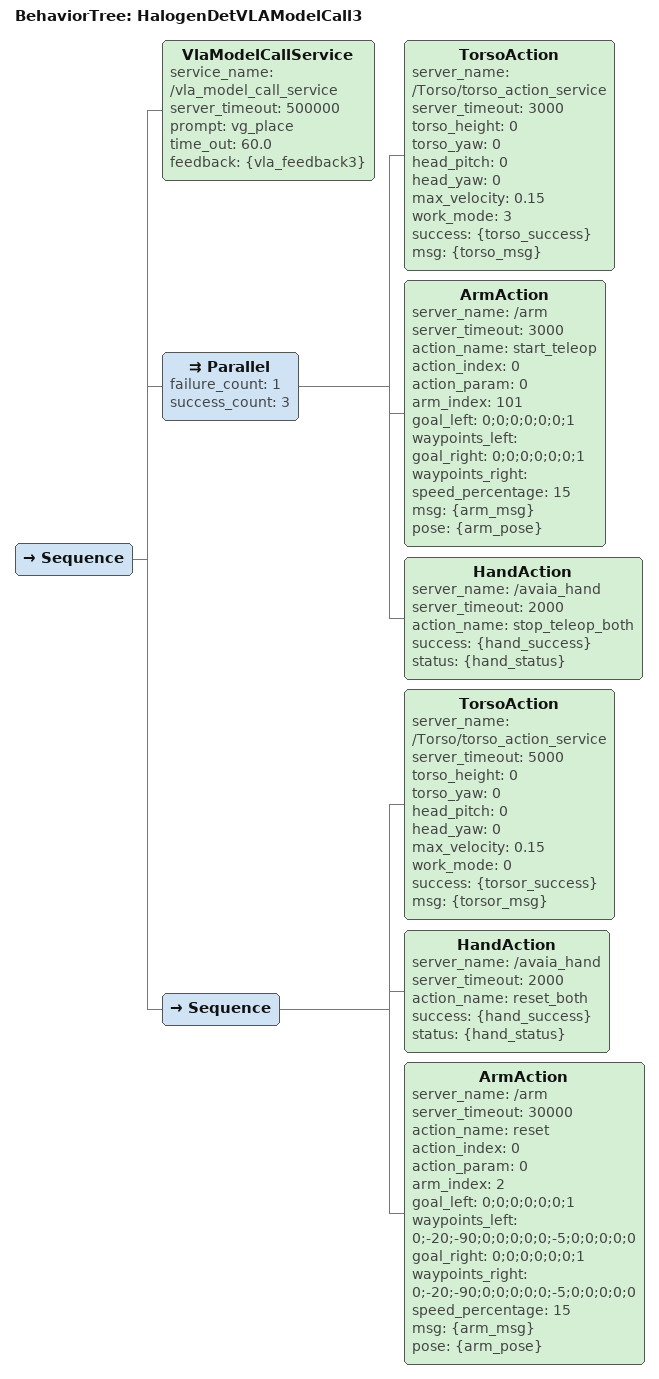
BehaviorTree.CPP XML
<?xml version="1.0" encoding="UTF-8"?>
<root BTCPP_format="4"
      main_tree_to_execute="HalogenDetVLAModelCall3">
  <BehaviorTree ID="HalogenDetVLAModelCall3">
    <Sequence>

        <!--VLA inference-->
        <!-- 添加20秒延时 -->
        <VlaModelCallService service_name="/vla_model_call_service"
                                server_timeout="500000"
                                prompt="vg_place"
                                time_out="60.0"
                                feedback="{vla_feedback3}"/>

        <!--stop teleop-->
        <Parallel failure_count="1"
                        success_count="3">
                <TorsoAction server_name="/Torso/torso_action_service"
                        server_timeout="3000"
                        torso_height="0"
                        torso_yaw="0"
                        head_pitch="0"
                        head_yaw="0"
                        max_velocity="0.15"
                        work_mode="3"
                        success="{torso_success}"
                        msg="{torso_msg}"/>
                <ArmAction server_name="/arm"
                        server_timeout="3000"
                        action_name="start_teleop"
                        action_index="0"
                        action_param="0"
                        arm_index="101"
                        goal_left="0;0;0;0;0;0;1"
                        waypoints_left=""
                        goal_right="0;0;0;0;0;0;1"
                        waypoints_right=""
                        speed_percentage="15"
                        msg="{arm_msg}"
                        pose="{arm_pose}"/>
                <HandAction server_name="/avaia_hand"
                        server_timeout="2000"
                        action_name="stop_teleop_both"
                        success="{hand_success}"
                        status="{hand_status}"/>
        </Parallel>

        <!--reset arm hand torso-->
        <Sequence>
                <TorsoAction server_name="/Torso/torso_action_service"
                                server_timeout="5000"
                                torso_height="0"
                                torso_yaw="0"
                                head_pitch="0"
                                head_yaw="0"
                                max_velocity="0.15"
                                work_mode="0"
                                success="{torsor_success}"
                                msg="{torsor_msg}"/>
                <HandAction server_name="/avaia_hand"
                                server_timeout="2000"
                                action_name="reset_both"
                                success="{hand_success}"
                                status="{hand_status}"/>
                <ArmAction server_name="/arm"
                                server_timeout="30000"
                                action_name="reset"
                                action_index="0"
                                action_param="0"
                                arm_index="2"
                                goal_left="0;0;0;0;0;0;1"
                                waypoints_left="0;-20;-90;0;0;0;0;0;-5;0;0;0;0;0"
                                goal_right="0;0;0;0;0;0;1"
                                waypoints_right="0;-20;-90;0;0;0;0;0;-5;0;0;0;0;0"
                                speed_percentage="15"
                                msg="{arm_msg}"
                                pose="{arm_pose}"/>
        </Sequence>

    </Sequence>
  </BehaviorTree>
</root>
